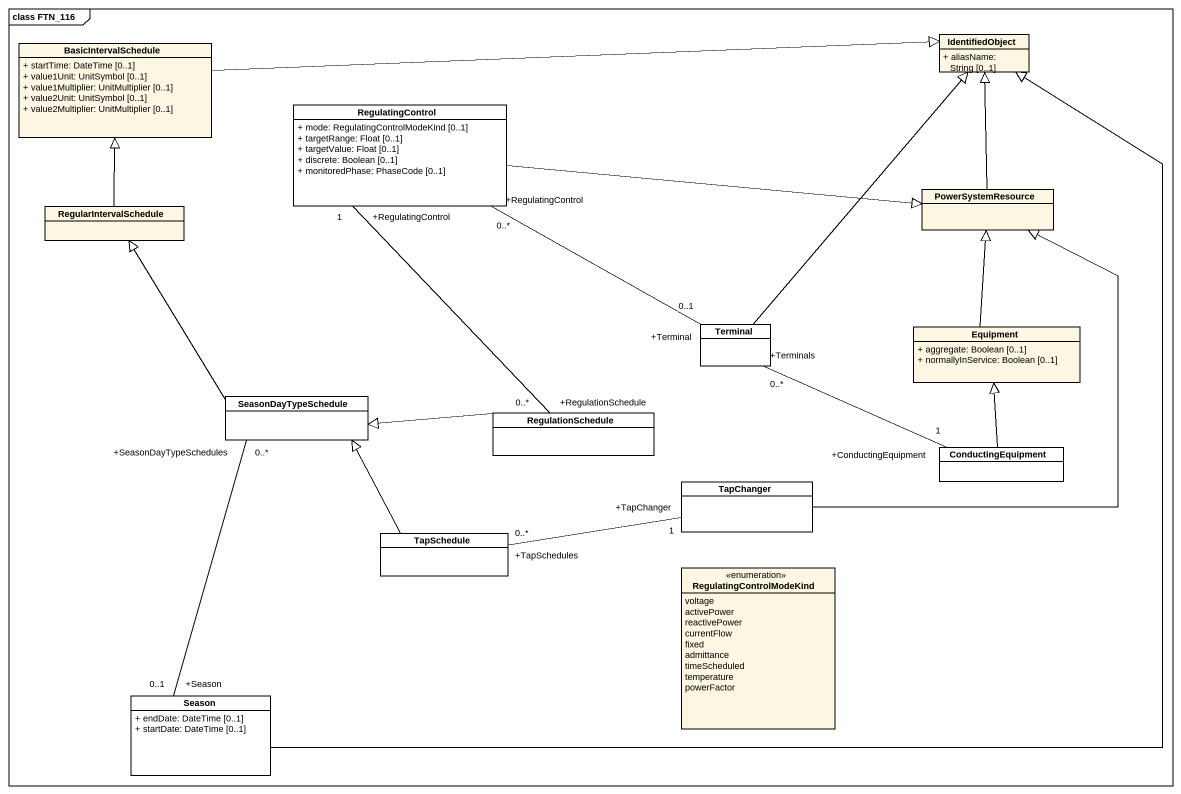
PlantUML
@startuml
mainframe class FTN_116
hide circle
hide empty members
skinparam classAttributeIconSize 0
class BasicIntervalSchedule {
  + startTime: DateTime [0..1]
  + value1Unit: UnitSymbol [0..1]
  + value1Multiplier: UnitMultiplier [0..1]
  + value2Unit: UnitSymbol [0..1]
  + value2Multiplier: UnitMultiplier [0..1]
}
class IdentifiedObject {
  + aliasName: String [0..1]
}
class RegulatingControl #FFFFFF {
  + mode: RegulatingControlModeKind [0..1]
  + targetRange: Float [0..1]
  + targetValue: Float [0..1]
  + discrete: Boolean [0..1]
  + monitoredPhase: PhaseCode [0..1]
}
class PowerSystemResource
class RegularIntervalSchedule
class Terminal #FFFFFF
class Equipment {
  + aggregate: Boolean [0..1]
  + normallyInService: Boolean [0..1]
}
class SeasonDayTypeSchedule #FFFFFF
class RegulationSchedule #FFFFFF
class ConductingEquipment #FFFFFF
class TapChanger #FFFFFF
class TapSchedule #FFFFFF
enum RegulatingControlModeKind {
  voltage
  activePower
  reactivePower
  currentFlow
  fixed
  admittance
  timeScheduled
  temperature
  powerFactor
}
class Season #FFFFFF {
  + endDate: DateTime [0..1]
  + startDate: DateTime [0..1]
}
BasicIntervalSchedule -right-|> IdentifiedObject
RegulatingControl -right-|> PowerSystemResource
PowerSystemResource -up-|> IdentifiedObject
RegularIntervalSchedule -up-|> BasicIntervalSchedule
Terminal -up-|> IdentifiedObject
Terminal "+Terminal\n0..1" -left- "+RegulatingControl\n0..*" RegulatingControl
Terminal "+Terminals\n0..*" -right- "+ConductingEquipment\n1" ConductingEquipment
Equipment -up-|> PowerSystemResource
SeasonDayTypeSchedule -up-|> RegularIntervalSchedule
RegulationSchedule "+RegulationSchedule\n0..*" -up- "+RegulatingControl\n1" RegulatingControl
RegulationSchedule -left-|> SeasonDayTypeSchedule
ConductingEquipment -up-|> Equipment
TapChanger -up-|> PowerSystemResource
TapSchedule -up-|> SeasonDayTypeSchedule
TapSchedule "+TapSchedules\n0..*" -right- "+TapChanger\n1" TapChanger
Season -up-|> IdentifiedObject
Season "+Season\n0..1" -up- "+SeasonDayTypeSchedules\n0..*" SeasonDayTypeSchedule
@enduml
